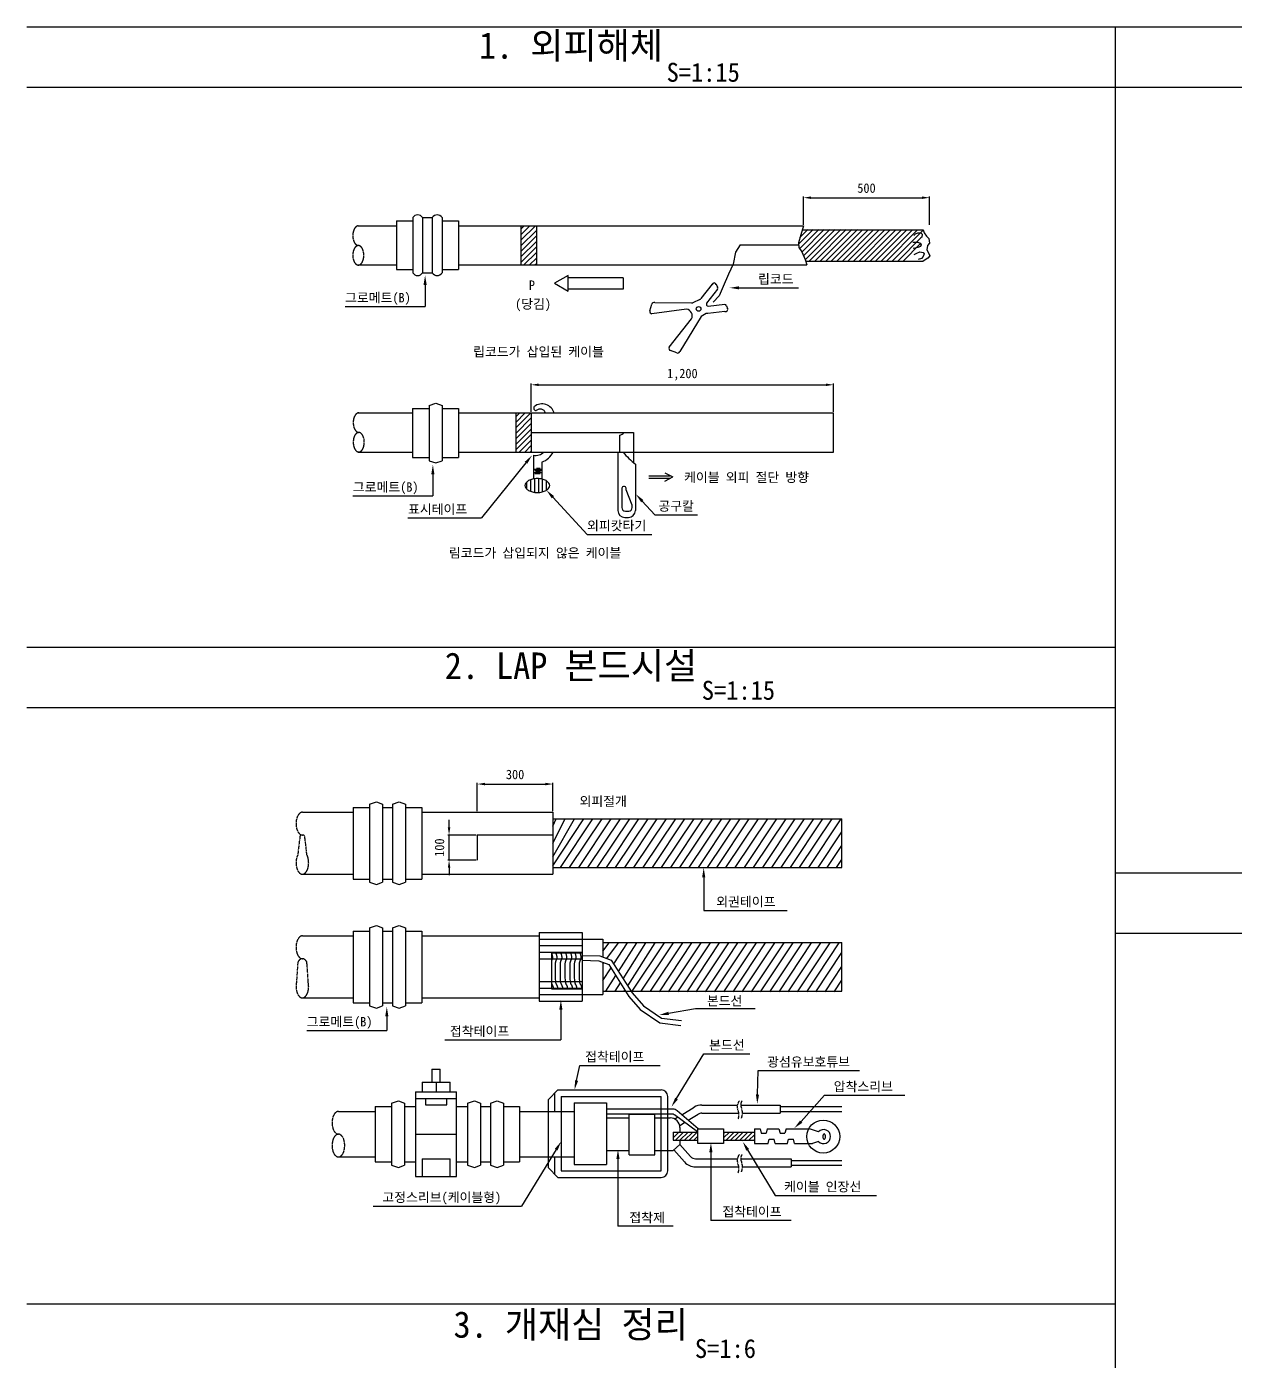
# Model space of a CAD drawing. Extents: x -1854 to 10935, y -8517 to 1904.
# Drawn here: x -1854 to 2945, y -3396 to 1904 of the extents above; entities that cross this region are included whole.
import ezdxf
from ezdxf.enums import TextEntityAlignment as Align

# ---------------------------------------------------------------- set-up
doc = ezdxf.new("R2010")
doc.units = 0
doc.header["$LTSCALE"] = 10
doc.linetypes.add('CENTER', pattern=[2, 1.25, -0.25, 0.25, -0.25])
for name, color, linetype in [('TN-CABL', 4, 'Continuous'), ('TN-CUTL', 1, 'CENTER'), ('TN-DIMS', 1, 'Continuous'), ('TN-LEAL', 1, 'Continuous'), ('TN-LEAT', 3, 'Continuous'), ('TN-LIN2', 3, 'Continuous'), ('TN-TEX1', 6, 'Continuous'), ('TN-TEXT', 3, 'Continuous')]:
    doc.layers.add(name, color=color, linetype=linetype)
doc.styles.add('D', font='GulimChe.ttf')
doc.dimstyles.new('D', dxfattribs={"dimtxt": 2.5, "dimasz": 2.5, "dimexe": 1.25, "dimexo": 2, "dimgap": 1, "dimtad": 1, "dimdec": 0, "dimtxsty": 'D', "dimcen": 2.5, "dimclrd": 1, "dimclre": 1, "dimclrt": 7, "dimadec": 0, "dimazin": 0, "dimtfac": 1, "dimtdec": 0, "dimtmove": 0, "dimatfit": 3, "dimfxl": 0, "dimarcsym": 0})

# ---------------------------------------------------------------- blocks, each defined once
blk = doc.blocks.new('*D8')
at = {"layer": 'DEFPOINTS', "color": 0}
for p in [(1349.8, 481.8), (149.8, 369.8), (1349.8, 369.8)]:
    blk.add_point(p, dxfattribs=at)
at = {"layer": 'TN-DIMS', "color": 1, "lineweight": -2}
for p, q in [((149.8, 374.3), (149.8, 486.3)), ((179.8, 481.8), (1319.8, 481.8)), ((1349.8, 374.3), (1349.8, 486.3))]:
    blk.add_line(p, q, dxfattribs=at)
at = {"layer": 'TN-DIMS', "color": 1}
for points in [[(179.8, 486.8), (179.8, 476.8), (149.8, 481.8)], [(1319.8, 486.8), (1319.8, 476.8), (1349.8, 481.8)]]:
    blk.add_solid(points, dxfattribs=at)
at = {"layer": 'TN-DIMS', "color": 3, "insert": (749.8, 522.1), "char_height": 37.5, "attachment_point": 5, "style": 'D'}
blk.add_mtext('1,200', dxfattribs=at)
blk = doc.blocks.new('*D9')
at = {"layer": 'DEFPOINTS', "color": 0}
for p in [(235.7, -1103.5), (-64.3, -1215.5), (235.7, -1215.5)]:
    blk.add_point(p, dxfattribs=at)
at = {"layer": 'TN-DIMS', "color": 1, "lineweight": -2}
for p, q in [((-64.3, -1211), (-64.3, -1099)), ((-34.3, -1103.5), (205.7, -1103.5)), ((235.7, -1211), (235.7, -1099))]:
    blk.add_line(p, q, dxfattribs=at)
at = {"layer": 'TN-DIMS', "color": 1}
for points in [[(-34.3, -1098.5), (-34.3, -1108.5), (-64.3, -1103.5)], [(205.7, -1098.5), (205.7, -1108.5), (235.7, -1103.5)]]:
    blk.add_solid(points, dxfattribs=at)
at = {"layer": 'TN-DIMS', "color": 3, "insert": (85.7, -1065.6), "char_height": 37.5, "attachment_point": 5, "style": 'D'}
blk.add_mtext('300', dxfattribs=at)
blk = doc.blocks.new('*D10')
at = {"layer": 'DEFPOINTS', "color": 0}
for p in [(-176.5, -1305.9), (-64.5, -1305.9), (-64.5, -1405.8)]:
    blk.add_point(p, dxfattribs=at)
at = {"layer": 'TN-DIMS', "color": 1, "lineweight": -2}
for p, q in [((-176.5, -1275.9), (-176.5, -1245.9)), ((-69, -1305.9), (-181, -1305.9)), ((-176.5, -1405.8), (-176.5, -1305.9)), ((-69, -1405.8), (-181, -1405.8)), ((-176.5, -1435.8), (-176.5, -1465.8))]:
    blk.add_line(p, q, dxfattribs=at)
at = {"layer": 'TN-DIMS', "color": 1}
for points in [[(-181.5, -1275.9), (-171.5, -1275.9), (-176.5, -1305.9)], [(-181.5, -1435.8), (-171.5, -1435.8), (-176.5, -1405.8)]]:
    blk.add_solid(points, dxfattribs=at)
at = {"layer": 'TN-DIMS', "color": 3, "insert": (-214.5, -1355.8), "char_height": 37.5, "attachment_point": 5, "rotation": 90, "style": 'D'}
blk.add_mtext('100', dxfattribs=at)
blk = doc.blocks.new('*D7')
at = {"layer": 'DEFPOINTS', "color": 0}
for p in [(1730.9, 1224.7), (1230.9, 1112.7), (1730.9, 1112.7)]:
    blk.add_point(p, dxfattribs=at)
at = {"layer": 'TN-DIMS', "color": 1, "lineweight": -2}
for p, q in [((1230.9, 1117.2), (1230.9, 1229.2)), ((1260.9, 1224.7), (1700.9, 1224.7)), ((1730.9, 1117.2), (1730.9, 1229.2))]:
    blk.add_line(p, q, dxfattribs=at)
at = {"layer": 'TN-DIMS', "color": 1}
for points in [[(1260.9, 1229.7), (1260.9, 1219.7), (1230.9, 1224.7)], [(1700.9, 1229.7), (1700.9, 1219.7), (1730.9, 1224.7)]]:
    blk.add_solid(points, dxfattribs=at)
at = {"layer": 'TN-DIMS', "color": 3, "insert": (1480.9, 1262.6), "char_height": 37.5, "attachment_point": 5, "style": 'D'}
blk.add_mtext('500', dxfattribs=at)

msp = doc.modelspace()

# ---------------------------------------------------------------- linework, layer by layer
at = {"layer": 'TN-CABL'}
for p, q in [((-385.2, 1133), (-385.2, 939.2)), ((-385.2, 1133), (-320.6, 1133)), ((-320.6, 1145.9), (-320.6, 926.3)), ((-281.8, 1145.9), (-281.8, 926.3)), ((-281.8, 1145.9), (-243.1, 1145.9)), ((-243.1, 1145.9), (-243.1, 926.3)), ((-204.3, 1145.9), (-204.3, 926.3)), ((-204.3, 1133), (-139.7, 1133)), ((-139.7, 1133), (-139.7, 939.2)), ((-536.8, 1112.7), (-385.2, 1112.7)), ((-139.7, 1112.7), (1230.9, 1112.7)), ((108.8, 1112.7), (108.8, 957.7)), ((108.8, 1099.2), (122.3, 1112.7)), ((108.8, 1077.3), (144.2, 1112.7)), ((108.8, 1055.4), (166.1, 1112.7)), ((108.8, 1112.7), (170.1, 1112.7)), ((108.8, 1033.5), (170.1, 1094.7)), ((108.8, 1011.6), (170.1, 1072.8)), ((170.1, 1112.7), (170.1, 957.7)), ((1211.1, 1039.6), (1269.3, 1097.8)), ((1215.9, 1022.5), (1291.2, 1097.8)), ((1216.6, 1067), (1247.4, 1097.8)), ((1224.3, 1009), (1313.2, 1097.8)), ((1226.3, 1097.2), (1705.4, 1097.2)), ((1231.1, 993.9), (1335.1, 1097.8)), ((1237.7, 978.5), (1357, 1097.8)), ((1254.9, 973.8), (1378.9, 1097.8)), ((1276.8, 973.8), (1400.9, 1097.8)), ((1298.8, 973.8), (1422.8, 1097.8)), ((1320.7, 973.8), (1444.7, 1097.8)), ((1342.6, 973.8), (1465.1, 1097.2)), ((1363.8, 973.2), (1487.8, 1097.2)), ((1386.4, 973.8), (1509.3, 1097.2)), ((1408.1, 973.7), (1531.6, 1097.2)), ((1429.5, 973.2), (1553.5, 1097.2)), ((1451.4, 973.2), (1575.5, 1097.2)), ((1473.4, 973.2), (1597.4, 1097.2)), ((1495.3, 973.2), (1619.3, 1097.2)), ((1517.2, 973.2), (1641.2, 1097.2)), ((1539.1, 973.2), (1663.1, 1097.2)), ((1539.1, 973.2), (1663.1, 1097.2)), ((1560.8, 973.2), (1683.9, 1097.2)), ((1582.9, 973.2), (1707, 1097.2)), ((1604.9, 973.2), (1700.9, 1069.2)), ((108.8, 989.6), (170.1, 1050.9)), ((108.8, 967.7), (170.1, 1029)), ((120.7, 957.7), (170.1, 1007.1)), ((1211.8, 1036.7), (979.4, 1036.7)), ((1626.5, 973.2), (1695.5, 1042.6)), ((-536.8, 957.7), (-385.2, 957.7)), ((-139.7, 957.7), (1244.5, 957.7)), ((108.8, 957.7), (170.1, 957.7)), ((142.6, 957.7), (170.1, 985.1)), ((164.5, 957.7), (170.1, 963.2)), ((1239.7, 973.2), (1705.4, 973.2)), ((-385.2, 939.2), (-320.6, 939.2)), ((-281.8, 926.3), (-243.1, 926.3)), ((-204.3, 939.2), (-139.7, 939.2)), ((867.7, 880.7), (823.7, 824.8)), ((889.7, 861.8), (846, 806.3)), ((884.6, 880.7), (889.7, 869.5)), ((621.2, 775.1), (628.5, 802.1)), ((639.9, 808.7), (786.1, 806.8)), ((819.2, 820.2), (791.9, 807.5)), ((918, 800.9), (852.6, 793.3)), ((924.6, 795.7), (929.4, 785.2)), ((766.9, 782.2), (629, 763.5)), ((697.5, 630.6), (786.7, 743.4)), ((824.1, 753.4), (739.5, 613.7)), ((844.8, 764.3), (824.1, 753.4)), ((919.1, 772.2), (851, 765.2)), ((727.7, 608.4), (702.6, 617.6)), ((-321.3, 387.2), (-321.3, 193.4)), ((-321.3, 387.2), (-256.7, 387.2)), ((-256, 400.1), (-229.1, 409.3)), ((-256, 400.1), (-256, 180.5)), ((-229.1, 409.3), (-204.3, 400.1)), ((-204.3, 400.1), (-204.3, 180.5)), ((-204.3, 387.2), (-139.7, 387.2)), ((-139.7, 387.2), (-139.7, 193.4)), ((-536.8, 369.8), (-321.3, 369.8)), ((-139.7, 369.8), (1349.8, 369.8)), ((88.6, 369.8), (88.6, 214.8)), ((88.6, 354.5), (103.9, 369.8)), ((88.6, 332.6), (125.8, 369.8)), ((88.6, 310.7), (147.7, 369.8)), ((88.6, 369.8), (149.8, 369.8)), ((88.6, 288.8), (149.8, 350)), ((88.6, 266.8), (149.8, 328.1)), ((149.8, 369.8), (149.8, 214.8)), ((1349.8, 214.8), (1349.8, 369.8)), ((88.6, 244.9), (149.8, 306.2)), ((88.6, 223), (149.8, 284.3)), ((149.8, 292.3), (556.3, 292.3)), ((500.5, 281.9), (500.5, 214.7)), ((556.3, 292.3), (556.3, 172.5)), ((-536.8, 214.8), (-321.3, 214.8)), ((-139.7, 214.8), (1349.8, 214.8)), ((88.6, 214.8), (149.8, 214.8)), ((102.3, 214.8), (149.8, 262.3)), ((124.2, 214.8), (149.8, 240.4)), ((146.1, 214.8), (149.8, 218.5)), ((493.5, 214.7), (493.5, -17.2)), ((-321.3, 193.4), (-256.7, 193.4)), ((-256, 180.5), (-229.1, 171.4)), ((-229.1, 171.4), (-204.3, 180.5)), ((-204.3, 193.4), (-139.7, 193.4)), ((158.3, 202.2), (158.3, 107.9)), ((192.3, 175), (192.3, 107.3)), ((563.2, 167.1), (563.2, -17.2)), ((160.6, 133.7), (193.4, 133.7)), ((163.1, 146.9), (193.4, 146.9)), ((163.8, 54.8), (163.8, 108.7)), ((164, 142.8), (192.5, 142.8)), ((164, 129.7), (185.2, 129.7)), ((167.1, 137.1), (186.8, 137.1)), ((170.5, 151), (185.2, 151)), ((179.3, 54.4), (179.3, 109.1)), ((194.8, 56.7), (194.8, 106.8)), ((132.8, 67), (132.8, 96.5)), ((148.3, 58.2), (148.3, 105.3)), ((210.3, 63.2), (210.3, 100.3)), ((509.6, 71.5), (509.6, -5.6)), ((519.7, 78.5), (516.6, 78.5)), ((526.7, 64.3), (526.7, 71.5)), ((550.7, 4.4), (526.7, 64.3)), ((550.7, -5.6), (550.7, 4.4)), ((521.4, -45.1), (535.3, -45.1)), ((523.5, -19.5), (536.8, -19.5)), ((-759.1, -1215.5), (-557.1, -1215.5)), ((-557.1, -1196.1), (-557.1, -1480.7)), ((-557.1, -1196.1), (-492.5, -1196.1)), ((-491.8, -1183.2), (-465, -1174)), ((-491.8, -1183.2), (-491.8, -1493.6)), ((-465, -1174), (-440.2, -1183.2)), ((-440.2, -1183.2), (-440.2, -1493.6)), ((-440.2, -1196.1), (-401.4, -1196.1)), ((-401.4, -1183.2), (-374.6, -1174)), ((-401.4, -1183.2), (-401.4, -1493.6)), ((-374.6, -1174), (-349.7, -1183.2)), ((-349.7, -1183.2), (-349.7, -1493.6)), ((-349.7, -1196.1), (-285.1, -1196.1)), ((-285.1, -1196.1), (-285.1, -1480.7)), ((-285.1, -1215.5), (235.7, -1215.5)), ((235.7, -1215.5), (235.7, -1461.3)), ((235.7, -1241.3), (1383.1, -1241.3)), ((235.7, -1392), (321.4, -1241.3)), ((235.7, -1428.6), (358, -1241.3)), ((235.7, -1338.4), (284.9, -1241.3)), ((235.7, -1270.8), (248.4, -1241.3)), ((235.7, -1241.3), (235.7, -1435.5)), ((265.3, -1435.5), (394.5, -1241.3)), ((301.9, -1435.5), (431.1, -1241.3)), ((338.4, -1435.5), (467.6, -1241.3)), ((375, -1435.5), (504.1, -1241.3)), ((411.5, -1435.5), (540.7, -1241.3)), ((448, -1435.5), (577.2, -1241.3)), ((484.6, -1435.5), (613.7, -1241.3)), ((521.1, -1435.5), (650.3, -1241.3)), ((557.6, -1435.5), (686.8, -1241.3)), ((594.2, -1435.5), (723.4, -1241.3)), ((630.7, -1435.5), (759.9, -1241.3)), ((667.3, -1435.5), (796.4, -1241.3)), ((703.8, -1435.5), (833, -1241.3)), ((740.3, -1435.5), (869.5, -1241.3)), ((776.9, -1435.5), (906, -1241.3)), ((813.4, -1435.5), (942.6, -1241.3)), ((849.9, -1435.5), (979.1, -1241.3)), ((886.5, -1435.5), (1015.7, -1241.3)), ((923, -1435.5), (1052.2, -1241.3)), ((959.6, -1435.5), (1088.7, -1241.3)), ((996.1, -1435.5), (1125.3, -1241.3)), ((1032.6, -1435.5), (1161.8, -1241.3)), ((1069.2, -1435.5), (1198.3, -1241.3)), ((1105.7, -1435.5), (1234.9, -1241.3)), ((1142.2, -1435.5), (1271.4, -1241.3)), ((1178.8, -1435.5), (1308, -1241.3)), ((1215.3, -1435.5), (1344.5, -1241.3)), ((1251.9, -1435.5), (1381, -1241.3)), ((1383.1, -1435.5), (1383.1, -1241.3)), ((235.7, -1305.9), (-64.5, -1305.9)), ((-64.5, -1305.9), (-64.5, -1405.8)), ((1288.4, -1435.5), (1383.1, -1293.1)), ((1324.9, -1435.5), (1383.1, -1348)), ((1361.5, -1435.5), (1383.1, -1403)), ((-759.1, -1461.3), (-557.1, -1461.3)), ((-557.1, -1480.7), (-492.5, -1480.7)), ((-440.2, -1480.7), (-401.4, -1480.7)), ((-349.7, -1480.7), (-285.1, -1480.7)), ((-285.1, -1461.3), (235.7, -1461.3)), ((235.7, -1435.5), (1383.1, -1435.5)), ((-491.8, -1493.6), (-465, -1502.8)), ((-465, -1502.8), (-440.2, -1493.6)), ((-401.4, -1493.6), (-374.6, -1502.8)), ((-374.6, -1502.8), (-349.7, -1493.6)), ((-557.1, -1687.1), (-557.1, -1971.7)), ((-557.1, -1687.1), (-492.5, -1687.1)), ((-491.8, -1674.2), (-465, -1665)), ((-491.8, -1674.2), (-491.8, -1984.6)), ((-465, -1665), (-440.2, -1674.2)), ((-440.2, -1674.2), (-440.2, -1984.6)), ((-440.2, -1687.1), (-401.4, -1687.1)), ((-401.4, -1674.2), (-374.6, -1665)), ((-401.4, -1674.2), (-401.4, -1984.6)), ((-374.6, -1665), (-349.7, -1674.2)), ((-349.7, -1674.2), (-349.7, -1984.6)), ((-349.7, -1687.1), (-285.1, -1687.1)), ((-285.1, -1687.1), (-285.1, -1971.7)), ((180.8, -1693.5), (352.6, -1693.5)), ((180.8, -1693.5), (180.8, -1965.2)), ((352.6, -1693.5), (352.6, -1965.2)), ((-759.1, -1706.4), (-557.1, -1706.4)), ((-285.1, -1706.4), (180.8, -1706.4)), ((180.8, -1719.4), (352.6, -1719.4)), ((180.8, -1745.2), (352.6, -1745.2)), ((352.6, -1719.4), (434, -1719.4)), ((434, -1719.4), (434, -1790.3)), ((434, -1732.3), (1383.1, -1732.3)), ((434, -1767), (459.1, -1733.9)), ((450.3, -1796.2), (495.7, -1733.9)), ((477.1, -1817.9), (532.2, -1733.9)), ((496.1, -1847.5), (568.8, -1733.9)), ((514.7, -1876.5), (605.3, -1733.9)), ((532.9, -1904.8), (641.8, -1733.9)), ((550.3, -1926.5), (678.4, -1733.9)), ((586.8, -1926.5), (714.9, -1733.9)), ((623.3, -1926.5), (751.4, -1733.9)), ((658.8, -1928.1), (788, -1733.9)), ((695.3, -1928.1), (824.5, -1733.9)), ((731.9, -1928.1), (861.1, -1733.9)), ((768.4, -1928.1), (897.6, -1733.9)), ((805, -1928.1), (934.1, -1733.9)), ((841.5, -1928.1), (970.7, -1733.9)), ((878, -1928.1), (1007.2, -1733.9)), ((914.6, -1928.1), (1043.8, -1733.9)), ((951.1, -1928.1), (1080.3, -1733.9)), ((987.6, -1928.1), (1116.8, -1733.9)), ((1024.2, -1928.1), (1153.4, -1733.9)), ((1060.7, -1928.1), (1189.9, -1733.9)), ((1097.3, -1928.1), (1226.4, -1733.9)), ((1133.8, -1928.1), (1263, -1733.9)), ((1170.3, -1928.1), (1299.5, -1733.9)), ((1206.9, -1928.1), (1336.1, -1733.9)), ((1206.9, -1928.1), (1336.1, -1733.9)), ((1243.4, -1928.1), (1372.6, -1733.9)), ((1243.4, -1928.1), (1372.6, -1733.9)), ((1383.1, -1926.5), (1383.1, -1732.3)), ((180.8, -1771), (352.6, -1771)), ((180.8, -1796.9), (352.6, -1796.9)), ((231.2, -1773.5), (352.6, -1773.5)), ((231.2, -1918.2), (231.2, -1773.5)), ((1279.9, -1928.1), (1383.1, -1773)), ((434, -1810.9), (434, -1939.4)), ((434, -1818.7), (438.5, -1812.5)), ((434, -1883.5), (466.6, -1833.8)), ((1316.5, -1928.1), (1383.1, -1827.9)), ((180.8, -1887.7), (352.6, -1887.7)), ((445.5, -1926.5), (485.5, -1864)), ((483, -1926.5), (504, -1893.4)), ((1353, -1928.1), (1383.1, -1882.8)), ((-759.1, -1952.3), (-557.1, -1952.3)), ((-285.1, -1952.3), (180.8, -1952.3)), ((180.8, -1913.5), (352.6, -1913.5)), ((180.8, -1939.4), (352.6, -1939.4)), ((352.6, -1918.2), (231.2, -1918.2)), ((352.6, -1939.4), (434, -1939.4)), ((434, -1926.5), (1383.1, -1926.5)), ((519, -1926.5), (521.9, -1922)), ((-557.1, -1971.7), (-492.5, -1971.7)), ((-491.8, -1984.6), (-465, -1993.7)), ((-465, -1993.7), (-440.2, -1984.6)), ((-440.2, -1971.7), (-401.4, -1971.7)), ((-401.4, -1984.6), (-374.6, -1993.7)), ((-374.6, -1993.7), (-349.7, -1984.6)), ((-349.7, -1971.7), (-285.1, -1971.7)), ((180.8, -1965.2), (352.6, -1965.2)), ((-244.6, -2235.3), (-211.3, -2235.3)), ((-244.6, -2235.3), (-244.6, -2287)), ((-211.3, -2287), (-211.3, -2235.3)), ((-309.2, -2325.7), (-309.2, -2661.6)), ((-309.2, -2325.7), (-146.7, -2325.7)), ((-283.4, -2287), (-283.4, -2325.7)), ((-283.4, -2287), (-172.6, -2287)), ((-228, -2287), (-228, -2325.7)), ((-172.6, -2325.7), (-172.6, -2287)), ((-146.7, -2661.6), (-146.7, -2325.7)), ((255.2, -2318.1), (216.5, -2356.9)), ((241.9, -2331.4), (241.9, -2403.3)), ((255.2, -2318.1), (665.9, -2318.1)), ((-469.9, -2383.9), (-469.9, -2603.5)), ((-469.9, -2383.9), (-405.4, -2383.9)), ((-404.7, -2371), (-377.8, -2361.8)), ((-404.7, -2371), (-404.7, -2616.4)), ((-377.8, -2361.8), (-353, -2371)), ((-353, -2371), (-353, -2616.4)), ((-353, -2383.9), (-309.2, -2383.9)), ((-309.2, -2351.6), (-146.7, -2351.6)), ((-270.5, -2351.6), (-270.5, -2377.4)), ((-270.5, -2377.4), (-185.5, -2377.4)), ((-185.5, -2377.4), (-185.5, -2351.6)), ((-146.7, -2383.9), (-103, -2383.9)), ((-103, -2371), (-76.1, -2361.8)), ((-103, -2371), (-103, -2616.4)), ((-76.1, -2361.8), (-51.3, -2371)), ((-51.3, -2371), (-51.3, -2616.4)), ((-51.3, -2383.9), (-12.5, -2383.9)), ((-12.5, -2371), (14.3, -2361.8)), ((-12.5, -2371), (-12.5, -2616.4)), ((14.3, -2361.8), (39.1, -2371)), ((39.1, -2371), (39.1, -2616.4)), ((39.1, -2383.9), (103.7, -2383.9)), ((103.7, -2383.9), (103.7, -2603.5)), ((216.5, -2356.9), (216.5, -2626.4)), ((268.2, -2344), (665.9, -2344)), ((268.2, -2344), (268.2, -2639.3)), ((319.8, -2369.8), (449, -2369.8)), ((319.8, -2369.8), (319.8, -2613.5)), ((449, -2369.8), (449, -2613.5)), ((665.9, -2639.3), (665.9, -2344)), ((691.7, -2639.3), (691.7, -2344)), ((826.6, -2378), (968.4, -2378)), ((981.5, -2378), (1137.8, -2378)), ((1137.8, -2378), (1137.8, -2410.3)), ((1137.8, -2384.4), (1383.1, -2384.4)), ((-615.9, -2403.3), (-469.9, -2403.3)), ((103.7, -2403.3), (319.8, -2403.3)), ((319.8, -2429.1), (319.8, -2558.3)), ((712.4, -2394.5), (449, -2394.5)), ((710.2, -2413.9), (449, -2413.9)), ((449, -2429.1), (538, -2429.1)), ((538, -2575.2), (538, -2413.9)), ((538, -2413.9), (640, -2413.9)), ((640, -2575.2), (640, -2413.9)), ((640, -2429.1), (701.5, -2429.1)), ((809.6, -2485), (718, -2416.4)), ((719.3, -2433.4), (731.1, -2426.2)), ((812.8, -2472.4), (729.2, -2400.7)), ((747.4, -2416.3), (796.4, -2386.5)), ((773.2, -2438.4), (813.2, -2414)), ((826.6, -2410.3), (974, -2410.3)), ((988.4, -2410.3), (1137.8, -2410.3)), ((1137.8, -2403.8), (1383.1, -2403.8)), ((713.7, -2485.4), (713.7, -2517.7)), ((713.7, -2485.4), (811.2, -2485.4)), ((713.7, -2508.2), (736.1, -2485.8)), ((713.7, -2490), (717.9, -2485.8)), ((722.1, -2518.1), (754.4, -2485.8)), ((739.3, -2459.1), (758.9, -2447.1)), ((740.3, -2467.8), (740.3, -2485.4)), ((740.4, -2518.1), (772.7, -2485.8)), ((758.7, -2518.1), (791, -2485.8)), ((776.9, -2518.1), (809.2, -2485.8)), ((811.2, -2531.3), (811.2, -2472.4)), ((811.2, -2472.4), (913.7, -2472.4)), ((913.7, -2472.4), (913.7, -2531.3)), ((913.7, -2508.6), (937.1, -2485.2)), ((913.7, -2490.3), (918.8, -2485.2)), ((913.7, -2485.4), (1035.7, -2485.4)), ((923.1, -2517.5), (955.4, -2485.2)), ((941.3, -2517.5), (973.6, -2485.2)), ((959.6, -2517.5), (991.9, -2485.2)), ((977.9, -2517.5), (1010.2, -2485.2)), ((996.2, -2517.5), (1028.4, -2485.2)), ((1035.7, -2472.5), (1035.7, -2530.6)), ((1035.7, -2472.5), (1058.5, -2472.5)), ((1035.7, -2485.4), (1035.7, -2517.7)), ((1058.5, -2472.5), (1063.2, -2490.1)), ((1063.2, -2490.1), (1082.3, -2490.1)), ((1087, -2472.5), (1082.3, -2490.1)), ((1087, -2472.5), (1133.1, -2472.5)), ((1133.1, -2472.5), (1137.8, -2490.1)), ((1137.8, -2490.1), (1156.8, -2490.1)), ((1161.5, -2472.5), (1156.8, -2490.1)), ((1161.5, -2472.5), (1254, -2472.5)), ((1290.7, -2483.8), (1254, -2472.5)), ((-309.2, -2493.7), (-146.7, -2493.7)), ((713.7, -2517.7), (811.2, -2517.7)), ((713.7, -2558.3), (740.3, -2535.2)), ((740.3, -2517.7), (740.3, -2535.2)), ((740.4, -2534.8), (782.5, -2582.7)), ((795.2, -2518.1), (811.2, -2502)), ((913.7, -2531.3), (811.2, -2531.3)), ((913.7, -2517.7), (1035.7, -2517.7)), ((1014.4, -2517.5), (1035.8, -2496.2)), ((1032.7, -2517.5), (1035.8, -2514.4)), ((1035.7, -2530.6), (1090.3, -2530.6)), ((1090.3, -2530.6), (1095, -2512.9)), ((1095, -2512.9), (1114, -2512.9)), ((1118.7, -2530.6), (1114, -2512.9)), ((1118.7, -2530.6), (1166.8, -2530.6)), ((1166.8, -2530.6), (1171.5, -2512.9)), ((1171.5, -2512.9), (1190.6, -2512.9)), ((1195.3, -2530.6), (1190.6, -2512.9)), ((1195.3, -2530.6), (1267, -2530.6)), ((1290.7, -2522.6), (1267, -2530.6)), ((-615.9, -2584.1), (-469.9, -2584.1)), ((-283.4, -2591), (-172.6, -2591)), ((-283.4, -2591), (-283.4, -2661.6)), ((-172.6, -2661.6), (-172.6, -2591)), ((103.7, -2584.1), (319.8, -2584.1)), ((241.9, -2584.1), (241.9, -2651.8)), ((449, -2558.3), (538, -2558.3)), ((538, -2575.2), (640, -2575.2)), ((640, -2558.3), (713.7, -2558.3)), ((716.1, -2556.1), (758.3, -2604.1)), ((801.9, -2591.5), (968.4, -2591.5)), ((981.5, -2591.5), (1181.6, -2591.5)), ((1181.6, -2591.5), (1181.6, -2623.8)), ((-469.9, -2603.5), (-405.4, -2603.5)), ((-404.7, -2616.4), (-377.8, -2625.6)), ((-377.8, -2625.6), (-353, -2616.4)), ((-353, -2603.5), (-309.2, -2603.5)), ((-146.7, -2603.5), (-103, -2603.5)), ((-103, -2616.4), (-76.1, -2625.6)), ((-76.1, -2625.6), (-51.3, -2616.4)), ((-51.3, -2603.5), (-12.5, -2603.5)), ((-12.5, -2616.4), (14.3, -2625.6)), ((14.3, -2625.6), (39.1, -2616.4)), ((39.1, -2603.5), (103.7, -2603.5)), ((255.2, -2665.1), (216.5, -2626.4)), ((268.2, -2639.3), (665.9, -2639.3)), ((319.8, -2613.5), (449, -2613.5)), ((801.9, -2623.8), (974.1, -2623.8)), ((988.4, -2623.8), (1181.6, -2623.8)), ((1181.6, -2598), (1383.1, -2598)), ((1181.6, -2617.4), (1383.1, -2617.4)), ((-309.2, -2661.6), (-146.7, -2661.6)), ((255.2, -2665.1), (665.9, -2665.1))]:
    msp.add_line(p, q, dxfattribs=at)
for points in [[(1230.9, 1112.7), (1220.6, 1077.8), (1211, 1045.9), (1212.6, 1027.5), (1224.6, 1009.1), (1237.7, 979.9), (1244.5, 957.7)], [(1669, 1074), (1675, 1080.7), (1684.2, 1085.1), (1696.5, 1084.8), (1701.7, 1080.1), (1700.9, 1068.5), (1694.9, 1064.9)], [(1705.4, 1097.2), (1710.6, 1085.7), (1718.6, 1072.5), (1728.1, 1063.2), (1730.5, 1044.8), (1722.6, 1035.4), (1720.2, 1018.2), (1728.1, 1003.6), (1732.1, 994.5), (1724.1, 984), (1705.4, 973.2)], [(978.7, 1037.4), (960.5, 1009), (951.6, 960.3), (933.3, 920.6), (911.8, 871.8), (895.9, 834.6), (872.6, 810.2)], [(1664.3, 1048), (1684.6, 1047.7), (1694.5, 1044.5), (1698.5, 1036.9), (1695.7, 1030.7), (1684.2, 1027.2), (1666.3, 1022.6)], [(1670.6, 998.9), (1681, 1003.8), (1692.9, 1009.4), (1706, 1006.8), (1709.6, 1001.8), (1706, 991), (1698.9, 983.4), (1685.7, 979.9)], [(231.2, -1777.7), (231.3, -1777.8), (231.9, -1779.8), (232.4, -1781.7), (232.9, -1783.6), (233.2, -1785.3), (233.5, -1787), (233.6, -1788.5), (233.8, -1789.9), (233.8, -1791.1), (233.8, -1792.3), (233.8, -1793.3), (233.7, -1794.3), (233.6, -1795.2), (233.4, -1796.1), (233.2, -1797), (233, -1797.8), (232.7, -1798.6), (232.5, -1799.4), (232.2, -1800.1), (231.9, -1800.9), (231.6, -1801.7), (231.2, -1802.5), (231.2, -1802.5)], [(247, -1773.5), (247.9, -1775.7), (248.6, -1777.8), (249.3, -1779.8), (249.8, -1781.7), (250.2, -1783.6), (250.6, -1785.3), (250.8, -1787), (251, -1788.5), (251.1, -1789.9), (251.2, -1791.1), (251.2, -1792.3), (251.2, -1793.3), (251.1, -1794.3), (251, -1795.2), (250.8, -1796.1), (250.6, -1797), (250.4, -1797.8), (250.1, -1798.6), (249.9, -1799.4), (249.6, -1800.1), (249.3, -1800.9), (248.9, -1801.7), (248.6, -1802.5), (248.3, -1803.3), (247.9, -1804.2), (247.6, -1805), (247.2, -1805.9), (246.9, -1806.8), (246.6, -1807.7), (246.2, -1808.7), (246, -1809.6), (245.7, -1810.6), (245.5, -1811.5), (245.3, -1812.7), (245.1, -1814), (244.9, -1815.8), (244.8, -1818.1), (244.7, -1821), (244.6, -1824.6), (244.5, -1829.2), (244.4, -1834.6), (244.4, -1840.9), (244.3, -1847.6), (244.4, -1854.6), (244.4, -1861.6), (244.6, -1868.3), (244.8, -1874.6), (245.1, -1880.1), (245.5, -1884.6), (245.9, -1888.3), (246.5, -1891.3), (247.1, -1893.6), (247.7, -1895.4), (248.3, -1896.8), (248.9, -1897.9), (249.5, -1898.9), (250, -1899.8), (250.5, -1900.7), (251, -1901.6), (251.4, -1902.5), (251.8, -1903.4), (252.2, -1904.4), (252.6, -1905.5), (252.9, -1906.6), (253.3, -1907.8), (253.6, -1909.1), (253.9, -1910.5), (254.1, -1911.9), (254.3, -1913.4), (254.4, -1915), (254.4, -1916.6), (254.3, -1918.2)], [(266.7, -1773.5), (267.6, -1775.7), (268.3, -1777.8), (269, -1779.8), (269.5, -1781.7), (269.9, -1783.6), (270.3, -1785.3), (270.5, -1787), (270.7, -1788.5), (270.8, -1789.9), (270.9, -1791.1), (270.9, -1792.3), (270.9, -1793.3), (270.8, -1794.3), (270.6, -1795.2), (270.5, -1796.1), (270.3, -1797), (270.1, -1797.8), (269.8, -1798.6), (269.5, -1799.4), (269.2, -1800.1), (268.9, -1800.9), (268.6, -1801.7), (268.3, -1802.5), (267.9, -1803.3), (267.6, -1804.2), (267.2, -1805), (266.9, -1805.9), (266.6, -1806.8), (266.2, -1807.7), (265.9, -1808.7), (265.6, -1809.6), (265.4, -1810.6), (265.2, -1811.5), (265, -1812.7), (264.8, -1814), (264.6, -1815.8), (264.5, -1818.1), (264.4, -1821), (264.3, -1824.6), (264.2, -1829.2), (264.1, -1834.6), (264.1, -1840.9), (264, -1847.6), (264, -1854.6), (264.1, -1861.6), (264.2, -1868.3), (264.5, -1874.6), (264.8, -1880.1), (265.1, -1884.6), (265.6, -1888.3), (266.2, -1891.3), (266.7, -1893.6), (267.3, -1895.4), (268, -1896.8), (268.6, -1897.9), (269.2, -1898.9), (269.7, -1899.8), (270.2, -1900.7), (270.7, -1901.6), (271.1, -1902.5), (271.5, -1903.4), (271.9, -1904.4), (272.3, -1905.5), (272.6, -1906.6), (273, -1907.8), (273.3, -1909.1), (273.5, -1910.5), (273.8, -1911.9), (273.9, -1913.4), (274, -1915), (274, -1916.6), (273.9, -1918.2)], [(285.8, -1773.5), (286.7, -1775.7), (287.5, -1777.8), (288.1, -1779.8), (288.6, -1781.7), (289.1, -1783.6), (289.4, -1785.3), (289.7, -1787), (289.8, -1788.5), (290, -1789.9), (290, -1791.1), (290, -1792.3), (290, -1793.3), (289.9, -1794.3), (289.8, -1795.2), (289.6, -1796.1), (289.4, -1797), (289.2, -1797.8), (288.9, -1798.6), (288.7, -1799.4), (288.4, -1800.1), (288.1, -1800.9), (287.8, -1801.7), (287.4, -1802.5), (287.1, -1803.3), (286.7, -1804.2), (286.4, -1805), (286, -1805.9), (285.7, -1806.8), (285.4, -1807.7), (285.1, -1808.7), (284.8, -1809.6), (284.5, -1810.6), (284.3, -1811.5), (284.1, -1812.7), (283.9, -1814), (283.8, -1815.8), (283.6, -1818.1), (283.5, -1821), (283.4, -1824.6), (283.3, -1829.2), (283.3, -1834.6), (283.2, -1840.9), (283.2, -1847.6), (283.2, -1854.6), (283.3, -1861.6), (283.4, -1868.3), (283.6, -1874.6), (283.9, -1880.1), (284.3, -1884.6), (284.8, -1888.3), (285.3, -1891.3), (285.9, -1893.6), (286.5, -1895.4), (287.1, -1896.8), (287.7, -1897.9), (288.3, -1898.9), (288.8, -1899.8), (289.3, -1900.7), (289.8, -1901.6), (290.2, -1902.5), (290.7, -1903.4), (291, -1904.4), (291.4, -1905.5), (291.8, -1906.6), (292.1, -1907.8), (292.4, -1909.1), (292.7, -1910.5), (292.9, -1911.9), (293.1, -1913.4), (293.2, -1915), (293.2, -1916.6), (293.1, -1918.2)], [(305.5, -1773.5), (306.4, -1775.7), (307.1, -1777.8), (307.8, -1779.8), (308.3, -1781.7), (308.7, -1783.6), (309.1, -1785.3), (309.3, -1787), (309.5, -1788.5), (309.6, -1789.9), (309.7, -1791.1), (309.7, -1792.3), (309.7, -1793.3), (309.6, -1794.3), (309.5, -1795.2), (309.3, -1796.1), (309.1, -1797), (308.9, -1797.8), (308.6, -1798.6), (308.4, -1799.4), (308.1, -1800.1), (307.8, -1800.9), (307.4, -1801.7), (307.1, -1802.5), (306.8, -1803.3), (306.4, -1804.2), (306.1, -1805), (305.7, -1805.9), (305.4, -1806.8), (305.1, -1807.7), (304.7, -1808.7), (304.5, -1809.6), (304.2, -1810.6), (304, -1811.5), (303.8, -1812.7), (303.6, -1814), (303.4, -1815.8), (303.3, -1818.1), (303.2, -1821), (303.1, -1824.6), (303, -1829.2), (302.9, -1834.6), (302.9, -1840.9), (302.8, -1847.6), (302.9, -1854.6), (302.9, -1861.6), (303.1, -1868.3), (303.3, -1874.6), (303.6, -1880.1), (304, -1884.6), (304.4, -1888.3), (305, -1891.3), (305.6, -1893.6), (306.2, -1895.4), (306.8, -1896.8), (307.4, -1897.9), (308, -1898.9), (308.5, -1899.8), (309, -1900.7), (309.5, -1901.6), (309.9, -1902.5), (310.3, -1903.4), (310.7, -1904.4), (311.1, -1905.5), (311.4, -1906.6), (311.8, -1907.8), (312.1, -1909.1), (312.4, -1910.5), (312.6, -1911.9), (312.8, -1913.4), (312.9, -1915), (312.9, -1916.6), (312.8, -1918.2)], [(322.9, -1773.5), (323.8, -1775.7), (324.5, -1777.8), (325.2, -1779.8), (325.7, -1781.7), (326.1, -1783.6), (326.5, -1785.3), (326.7, -1787), (326.9, -1788.5), (327, -1789.9), (327.1, -1791.1), (327.1, -1792.3), (327.1, -1793.3), (327, -1794.3), (326.8, -1795.2), (326.7, -1796.1), (326.5, -1797), (326.3, -1797.8), (326, -1798.6), (325.7, -1799.4), (325.5, -1800.1), (325.1, -1800.9), (324.8, -1801.7), (324.5, -1802.5), (324.1, -1803.3), (323.8, -1804.2), (323.5, -1805), (323.1, -1805.9), (322.8, -1806.8), (322.4, -1807.7), (322.1, -1808.7), (321.8, -1809.6), (321.6, -1810.6), (321.4, -1811.5), (321.2, -1812.7), (321, -1814), (320.8, -1815.8), (320.7, -1818.1), (320.6, -1821), (320.5, -1824.6), (320.4, -1829.2), (320.3, -1834.6), (320.3, -1840.9), (320.2, -1847.6), (320.2, -1854.6), (320.3, -1861.6), (320.5, -1868.3), (320.7, -1874.6), (321, -1880.1), (321.4, -1884.6), (321.8, -1888.3), (322.4, -1891.3), (322.9, -1893.6), (323.6, -1895.4), (324.2, -1896.8), (324.8, -1897.9), (325.4, -1898.9), (325.9, -1899.8), (326.4, -1900.7), (326.9, -1901.6), (327.3, -1902.5), (327.7, -1903.4), (328.1, -1904.4), (328.5, -1905.5), (328.8, -1906.6), (329.2, -1907.8), (329.5, -1909.1), (329.8, -1910.5), (330, -1911.9), (330.1, -1913.4), (330.2, -1915), (330.2, -1916.6), (330.1, -1918.2)], [(342.5, -1773.5), (343.4, -1775.7), (344.2, -1777.8), (344.8, -1779.8), (345.4, -1781.7), (345.8, -1783.6), (346.1, -1785.3), (346.4, -1787), (346.6, -1788.5), (346.7, -1789.9), (346.8, -1791.1), (346.8, -1792.3), (346.7, -1793.3), (346.7, -1794.3), (346.5, -1795.2), (346.4, -1796.1), (346.2, -1797), (345.9, -1797.8), (345.7, -1798.6), (345.4, -1799.4), (345.1, -1800.1), (344.8, -1800.9), (344.5, -1801.7), (344.2, -1802.5), (343.8, -1803.3), (343.5, -1804.2), (343.1, -1805), (342.8, -1805.9), (342.4, -1806.8), (342.1, -1807.7), (341.8, -1808.7), (341.5, -1809.6), (341.3, -1810.6), (341, -1811.5), (340.8, -1812.7), (340.7, -1814), (340.5, -1815.8), (340.4, -1818.1), (340.3, -1821), (340.2, -1824.6), (340.1, -1829.2), (340, -1834.6), (339.9, -1840.9), (339.9, -1847.6), (339.9, -1854.6), (340, -1861.6), (340.1, -1868.3), (340.3, -1874.6), (340.6, -1880.1), (341, -1884.6), (341.5, -1888.3), (342, -1891.3), (342.6, -1893.6), (343.2, -1895.4), (343.8, -1896.8), (344.5, -1897.9), (345, -1898.9), (345.6, -1899.8), (346.1, -1900.7), (346.6, -1901.6), (347, -1902.5), (347.4, -1903.4), (347.8, -1904.4), (348.1, -1905.5), (348.5, -1906.6), (348.8, -1907.8), (349.2, -1909.1), (349.4, -1910.5), (349.7, -1911.9), (349.8, -1913.4), (349.9, -1915), (349.9, -1916.6), (349.8, -1918.2)], [(352.6, -1783.9), (422.1, -1786), (467.1, -1802.3), (550.8, -1932.7), (595.8, -1983.7), (667.2, -2032.7), (746.9, -2043)], [(352, -1803.3), (418.4, -1805.3), (457.6, -1819.5), (537.5, -1946.9), (582.9, -1998.3), (660.1, -2051.3), (744.4, -2062.2)], [(231.2, -1897.4), (231.5, -1897.9), (232.1, -1898.9), (232.6, -1899.8), (233.1, -1900.7), (233.6, -1901.6), (234, -1902.5), (234.4, -1903.4), (234.8, -1904.4), (235.2, -1905.5), (235.5, -1906.6), (235.9, -1907.8), (236.2, -1909.1), (236.5, -1910.5), (236.7, -1911.9), (236.9, -1913.4), (237, -1915), (237, -1916.6), (236.9, -1918.2)]]:
    msp.add_lwpolyline(points, dxfattribs=at)
for points in [[(124.9, 81.7, 0.160421), (128.1, 72.2, 0.106277), (139.3, 62.3, 0.070822), (154.3, 56.5, 0.057112), (174, 54.2, 0.057112), (193.8, 56.5, 0.070822), (208.8, 62.3, 0.106277), (220, 72.2, 0.160421), (223.1, 81.7, 0.160421), (220, 91.3, 0.106277), (208.8, 101.2, 0.070822), (193.8, 107, 0.057112), (174, 109.3, 0.057112), (154.3, 107, 0.070822), (139.3, 101.2, 0.106277), (128.1, 91.3, 0.160421)], [(1312.9, -2513.8, 0.169913), (1314.7, -2513.2, 0.105019), (1316.8, -2510.7, 0.066881), (1317.9, -2507.5, 0.053026), (1318.4, -2503.2, 0.053026), (1317.9, -2498.9, 0.066881), (1316.8, -2495.7, 0.105019), (1314.7, -2493.3, 0.169913), (1312.9, -2492.6, 0.169913), (1311, -2493.3, 0.105019), (1309, -2495.7, 0.066881), (1307.8, -2498.9, 0.053026), (1307.4, -2503.2, 0.053026), (1307.8, -2507.5, 0.066881), (1309, -2510.7, 0.105019), (1311, -2513.2, 0.169913)]]:
    msp.add_lwpolyline(points, format="xyb", close=True, dxfattribs=at)
for centre, radius in [((814.5, 782.8), 9.3), ((1309.3, -2503.3), 65.4)]:
    msp.add_circle(centre, radius, dxfattribs=at)
for centre, radius, start, end in [((-301.2, 1133.7), 22.9, 32.2077, 147.7923), ((-223.7, 1133.7), 22.9, 32.2077, 147.7923), ((-301.2, 938.5), 22.9, 212.2077, 327.7923), ((-223.7, 938.5), 22.9, 212.2077, 327.7923), ((876.1, 876.8), 9.3, 24.6458, 155.5718), ((881.3, 865.6), 9.3, 335.5718, 24.6458), ((637.5, 799.7), 9.3, 75.1549, 164.7518), ((788, 815.9), 9.3, 258.5339, 294.9611), ((815.3, 828.6), 9.3, 294.9611, 335.5718), ((854.4, 802.5), 9.3, 155.5718, 258.5339), ((916.1, 791.8), 9.3, 24.6458, 78.5339), ((630.2, 772.7), 9.3, 164.7518, 262.9885), ((761.3, 754.9), 27.9, 335.5718, 78.5339), ((849.1, 756.1), 9.3, 78.5339, 117.7187), ((920.9, 781.4), 9.3, 258.5339, 24.6458), ((705.8, 626.3), 9.3, 152.4222, 249.9154), ((730.8, 617.1), 9.3, 249.9154, 338.2954), ((168.6, 388.9), 9.27, 136.6154, 278.3892), ((192.7, 356.1), 49.9, 16.0282, 128.2348), ((185, 362.4), 22.9, 18.8785, 131.1055), ((497.8, 305.9), 24.1, 276.2292, 325.6745), ((166.7, 250.6), 49.1, 260.1032, 313.2118), ((161.1, 255.1), 86, 291.2934, 332.0443), ((720.7, 375.1), 260.9, 217.9242, 232.8718), ((516.6, 71.5), 6.98, 90, 180), ((519.7, 71.5), 6.98, 0, 90), ((521.4, -17.2), 27.9, 180, 270), ((523.5, -5.6), 14, 180, 270), ((535.3, -17.2), 27.9, 270, 0), ((536.8, -5.6), 14, 270, 0), ((665.9, -2344), 25.8, 0, 90), ((826.6, -2436.1), 58.1, 90, 121.3579), ((701.5, -2467.8), 38.8, 0, 90), ((710.2, -2426.8), 12.9, 53.1947, 90), ((712.4, -2420.3), 25.8, 49.3932, 90), ((826.6, -2436.1), 25.8, 90, 121.3579), ((1310.6, -2503.2), 27.8, 224.2193, 135.7807), ((801.9, -2565.7), 25.8, 221.3332, 270), ((665.9, -2639.3), 25.8, 270, 0), ((801.9, -2565.7), 58.1, 221.3332, 270)]:
    msp.add_arc(centre, radius, start, end, dxfattribs=at)
at = {"layer": 'TN-CUTL'}
for points in [[(-536.8, 1112.7, 0.159907), (-544.4, 1110.2, 0.10633), (-552.3, 1101.4, 0.071039), (-556.9, 1089.5, 0.057345), (-558.7, 1074, 0.057345), (-556.9, 1058.4, 0.071039), (-552.3, 1046.5, 0.10633), (-544.4, 1037.7, 0.159907), (-536.8, 1035.2, 0.159907)], [(-535.1, 370.5, 0.159907), (-542.7, 368, 0.10633), (-550.6, 359.1, 0.071039), (-555.2, 347.3, 0.057345), (-557, 331.7, 0.057345), (-555.2, 316.1, 0.071039), (-550.6, 304.3, 0.10633), (-542.7, 295.4, 0.159907), (-535.1, 293, 0.159907)], [(-759.1, -1215.5, 0.161608), (-767.8, -1218.4, 0.106147), (-776.8, -1228.7, 0.070321), (-782.1, -1242.5, 0.05658), (-784.2, -1260.7, 0.05658), (-782.1, -1278.9, 0.070321), (-776.8, -1292.6, 0.106147), (-767.8, -1303, 0.161608), (-759.1, -1305.9, 0.161608)], [(-759.1, -1706.4, 0.161608), (-767.8, -1709.3, 0.106147), (-776.8, -1719.7, 0.070321), (-782.1, -1733.5, 0.05658), (-784.2, -1751.7, 0.05658), (-782.1, -1769.9, 0.070321), (-776.8, -1783.6, 0.106147), (-767.8, -1794, 0.161608), (-759.1, -1796.9, 0.161608)], [(975.8, -2361.3, 0.296783), (972.6, -2404, -0.168652), (971.7, -2433.1, -0.168652)], [(986.9, -2361.3, 0.307775), (985.2, -2390.9, -0.175253), (984.6, -2429.9)], [(-615.9, -2403.3, 0.161608), (-624.6, -2406.1, 0.106147), (-633.7, -2416.5, 0.070321), (-638.9, -2430.3, 0.05658), (-641, -2448.5, 0.05658), (-638.9, -2466.7, 0.070321), (-633.7, -2480.4, 0.106147), (-624.6, -2490.8, 0.161608), (-615.9, -2493.7, 0.161608)], [(975.8, -2574.7, 0.296783), (972.6, -2617.4, -0.168652), (971.7, -2646.6, -0.168652)], [(986.9, -2574.8, 0.307775), (985.2, -2604.4, -0.175253), (984.6, -2643.4)]]:
    msp.add_lwpolyline(points, format="xyb", dxfattribs=at)
for points in [[(-536.8, 1034.7, 0.159907), (-544.4, 1032.3, 0.10633), (-552.3, 1023.4, 0.071039), (-556.9, 1011.6, 0.057345), (-558.7, 996, 0.057345), (-556.9, 980.4, 0.071039), (-552.3, 968.6, 0.10633), (-544.4, 959.7, 0.159907), (-536.8, 957.2, 0.159907), (-529.3, 959.7, 0.10633), (-521.4, 968.6, 0.071039), (-516.8, 980.4, 0.057345), (-515, 996, 0.057345), (-516.8, 1011.6, 0.071039), (-521.4, 1023.4, 0.10633), (-529.3, 1032.3, 0.159907)], [(-535.1, 292.5, 0.159907), (-542.7, 290, 0.10633), (-550.6, 281.2, 0.071039), (-555.2, 269.3, 0.057345), (-557, 253.8, 0.057345), (-555.2, 238.2, 0.071039), (-550.6, 226.3, 0.10633), (-542.7, 217.5, 0.159907), (-535.1, 215, 0.159907), (-527.6, 217.5, 0.10633), (-519.7, 226.3, 0.071039), (-515.1, 238.2, 0.057345), (-513.3, 253.8, 0.057345), (-515.1, 269.3, 0.071039), (-519.7, 281.2, 0.10633), (-527.6, 290, 0.159907)], [(-759.1, -1305.9, 0.161608), (-767.8, -1308.8, 0.019237), (-776.8, -1384.1, 0.070321), (-782.1, -1397.9, 0.05658), (-784.2, -1416.1, 0.05658), (-782.1, -1434.3, 0.070321), (-776.8, -1448.1, 0.106147), (-767.8, -1458.4, 0.161608), (-759.1, -1461.3, 0.161608), (-750.4, -1458.4, 0.106147), (-741.3, -1448.1, 0.070321), (-736.1, -1434.3, 0.05658), (-734, -1416.1, 0.05658), (-736.1, -1397.9, 0.070321), (-741.3, -1384.1, 0.019237), (-750.4, -1308.8, 0.161608)], [(-759.1, -1796.9, 0.161608), (-767.8, -1799.8, 0.106147), (-776.8, -1810.1, 0.013144), (-782.1, -1888.9, 0.05658), (-784.2, -1907.1, 0.05658), (-782.1, -1925.3, 0.070321), (-776.8, -1939.1, 0.106147), (-767.8, -1949.4, 0.161608), (-759.1, -1952.3, 0.161608), (-750.4, -1949.4, 0.106147), (-741.3, -1939.1, 0.070321), (-736.1, -1925.3, 0.05658), (-734, -1907.1, 0.05658), (-736.1, -1888.9, 0.013144), (-741.3, -1810.1, 0.106147), (-750.4, -1799.8, 0.161608)], [(-615.9, -2493.7, 0.161608), (-624.6, -2496.6, 0.106147), (-633.7, -2506.9, 0.070321), (-638.9, -2520.7, 0.05658), (-641, -2538.9, 0.05658), (-638.9, -2557.1, 0.070321), (-633.7, -2570.9, 0.106147), (-624.6, -2581.2, 0.161608), (-615.9, -2584.1, 0.161608), (-607.2, -2581.2, 0.106147), (-598.1, -2570.9, 0.070321), (-592.9, -2557.1, 0.05658), (-590.8, -2538.9, 0.05658), (-592.9, -2520.7, 0.070321), (-598.1, -2506.9, 0.106147), (-607.2, -2496.6, 0.161608)]]:
    msp.add_lwpolyline(points, format="xyb", close=True, dxfattribs=at)
at = {"layer": 'TN-LEAL'}
for p, q in [((514.7, 906.5), (296, 906.5)), ((514.7, 906.5), (514.7, 862)), ((-271.6, 878.4), (-271.6, 793.1)), ((514.7, 862), (296, 862)), ((975.2, 866.8), (1211.4, 866.8)), ((-589.6, 793.1), (-271.6, 793.1)), ((128.9, 172), (-47.4, -46.8)), ((-240.8, 126.3), (-240.8, 41)), ((617, 120.9), (700.9, 120.9)), ((617, 110.9), (700.9, 110.9)), ((680.7, 132.6), (712.5, 115.8)), ((680.7, 99), (712.5, 115.8)), ((-558.8, 41), (-240.8, 41)), ((236, 35.2), (371.4, -112.3)), ((590.8, 19.6), (640.3, -34.3)), ((-339.7, -46.8), (-47.4, -46.8)), ((640.3, -34.3), (809.4, -34.3)), ((371.4, -112.3), (629, -112.3)), ((834.6, -1473.9), (834.6, -1605.6)), ((834.6, -1605.6), (1166.1, -1605.6)), ((267.4, -1999.6), (267.4, -2119.5)), ((695.3, -2013.8), (801.5, -1994.5)), ((801.5, -1994.5), (1038.6, -1994.5)), ((-423.8, -2026.2), (-423.8, -2081.9)), ((-741.8, -2081.9), (-423.8, -2081.9)), ((-193.7, -2119.5), (267.4, -2119.5)), ((329.9, -2280.5), (343.1, -2221)), ((343.1, -2221), (661.1, -2221)), ((726.5, -2352.5), (835.3, -2174.3)), ((835.3, -2174.3), (1018.2, -2174.3)), ((1048.1, -2336.1), (1050.3, -2241.4)), ((1050.3, -2241.4), (1453.3, -2241.4)), ((1221.4, -2444), (1314.8, -2339.1)), ((1314.8, -2339.1), (1632.8, -2339.1)), ((248.8, -2555), (110.9, -2779)), ((493.6, -2589), (493.6, -2859.5)), ((863.2, -2565.6), (863.2, -2836.1)), ((1009, -2556), (1117.7, -2737)), ((1117.7, -2737), (1520.6, -2737)), ((-477.6, -2779), (110.9, -2779)), ((713.8, -2859.5), (493.6, -2859.5)), ((1181.2, -2836.1), (863.2, -2836.1))]:
    msp.add_line(p, q, dxfattribs=at)
msp.add_lwpolyline([(296, 915.8), (242.3, 884.8), (296, 853.8)], close=True, dxfattribs=at)
for points in [[(-278, 878.4), (-265.3, 878.4), (-271.6, 916.4)], [(975.2, 860.5), (975.2, 873.1), (937.2, 866.8)], [(-247.2, 126.3), (-234.5, 126.3), (-240.8, 164.3)], [(124, 176), (133.9, 168.1), (152.8, 201.6)], [(231.3, 30.9), (240.7, 39.5), (210.3, 63.2)], [(586.1, 15.3), (595.4, 23.9), (565.1, 47.6)], [(828.3, -1473.9), (840.9, -1473.9), (834.6, -1435.9)], [(-430.1, -2026.2), (-417.5, -2026.2), (-423.8, -1988.2)], [(261.1, -1999.6), (273.8, -1999.6), (267.4, -1961.6)], [(696.4, -2020), (694.2, -2007.6), (657.9, -2020.6)], [(336.1, -2281.9), (323.7, -2279.2), (321.7, -2317.6)], [(731.9, -2355.8), (721.1, -2349.3), (706.7, -2385)], [(1054.4, -2336.3), (1041.8, -2336), (1047.2, -2374.1)], [(1225.8, -2448.6), (1217.1, -2439.4), (1193.9, -2470.1)], [(243.4, -2551.7), (254.1, -2558.3), (268.7, -2522.7)], [(856.8, -2565.6), (869.5, -2565.6), (863.2, -2527.6)], [(1003.6, -2559.3), (1014.5, -2552.7), (989.5, -2523.4)], [(487.9, -2592.6), (500.6, -2592.6), (494.2, -2554.6)]]:
    msp.add_solid(points, dxfattribs=at)
at = {"layer": 'TN-LIN2'}
for p, q in [((-1853.6, 1903.7), (10934.8, 1903.7)), ((2468.9, 1903.7), (2468.9, -5546.3)), ((-1853.6, 1663.7), (10934.8, 1663.7)), ((-1853.6, -559.9), (2468.9, -559.9)), ((-1853.6, -799.9), (2468.9, -799.9)), ((2468.9, -1455.8), (6612.3, -1455.8)), ((2468.9, -1695.8), (6612.3, -1695.8)), ((-1853.6, -3167.5), (2468.9, -3167.5))]:
    msp.add_line(p, q, dxfattribs=at)

# ---------------------------------------------------------------- texts
at = {"layer": 'TN-LEAT', "style": 'D'}
for s, p in [('립코드', (1050.2, 882.8)), ('그로메트(B)', (-589.6, 809.1)), ('P', (140.3, 858.6)), ('(당김)', (85.7, 783.9)), ('케이블 외피 절단 방향', (756.6, 95.8)), ('그로메트(B)', (-558.8, 57)), ('표시테이프', (-339.7, -30.8)), ('공구칼', (654.6, -18.3)), ('외피캇타기', (371.4, -96.3)), ('외권테이프', (884.3, -1589.6)), ('본드선', (847.1, -1983)), ('그로메트(B)', (-741.8, -2066)), ('접착테이프', (-173.1, -2103.5)), ('본드선', (855.9, -2158.3)), ('접착테이프', (363.8, -2205)), ('광섬유보호튜브', (1086.3, -2225.4)), ('압착스리브', (1350.7, -2323.1)), ('케이블 인장선', (1153.6, -2721)), ('고정스리브(케이블형)', (-441.6, -2763)), ('접착제', (539.2, -2843.5)), ('접착테이프', (908.7, -2820.1))]:
    msp.add_text(s, height=37.5, dxfattribs=at).set_placement(p)
at = {"layer": 'TN-TEX1', "style": 'D'}
for s, height, p in [('1. 외피해체', 105, (307.6, 1830.2)), ('S=1:15', 75, (832.7, 1722.6)), ('2. LAP 본드시설', 105, (307.6, -632.6)), ('S=1:15', 75, (972.5, -731.3)), ('3. 개재심 정리', 105, (306.5, -3248.3)), ('S=1:6', 75, (920.9, -3344.9))]:
    msp.add_text(s, height=height, dxfattribs=at).set_placement(p, align=Align.MIDDLE)
at = {"layer": 'TN-TEXT', "style": 'D'}
for s, p in [('립코드가 삽입된 케이블', (-80.9, 594.4)), ('림코드가 삽입되지 않은 케이블', (-177.2, -204.2)), ('외피절개', (341.2, -1190.3))]:
    msp.add_text(s, height=37.5, dxfattribs=at).set_placement(p)

# ---------------------------------------------------------------- dimensions: what is measured, and where the dimension line sits
at = {"layer": 'TN-DIMS'}
for base, p1, p2, picture, middle in [((1730.9, 1224.7), (1230.9, 1112.7), (1730.9, 1112.7), '*D7', (1480.9, 1262.6)), ((1349.8, 481.8), (149.8, 369.8), (1349.8, 369.8), '*D8', (749.8, 522.1)), ((235.7, -1103.5), (-64.3, -1215.5), (235.7, -1215.5), '*D9', (85.7, -1065.6))]:
    dim = msp.add_linear_dim(base=base, p1=p1, p2=p2, dimstyle='D', override={"dimscale": 15, "dimasz": 2, "dimexe": 0.3, "dimexo": 0.3, "dimgap": 1.25, "dimlunit": 6, "dimcen": 1, "dimclrt": 3, "dimtix": 1, "dimtmove": 2}, dxfattribs=at)
    dim.commit()
    dim.dimension.update_dxf_attribs({"geometry": picture, "text_midpoint": middle})
dim = msp.add_linear_dim(base=(-176.5, -1305.9), p1=(-64.5, -1405.8), p2=(-64.5, -1305.9), angle=90, dimstyle='D', override={"dimscale": 15, "dimasz": 2, "dimexe": 0.3, "dimexo": 0.3, "dimgap": 1.25, "dimlunit": 6, "dimcen": 1, "dimclrt": 3, "dimtix": 1, "dimtmove": 2}, dxfattribs=at)
dim.commit()
dim.dimension.update_dxf_attribs({"geometry": '*D10', "text_midpoint": (-214.5, -1355.8)})

doc.saveas('drawing.dxf')
